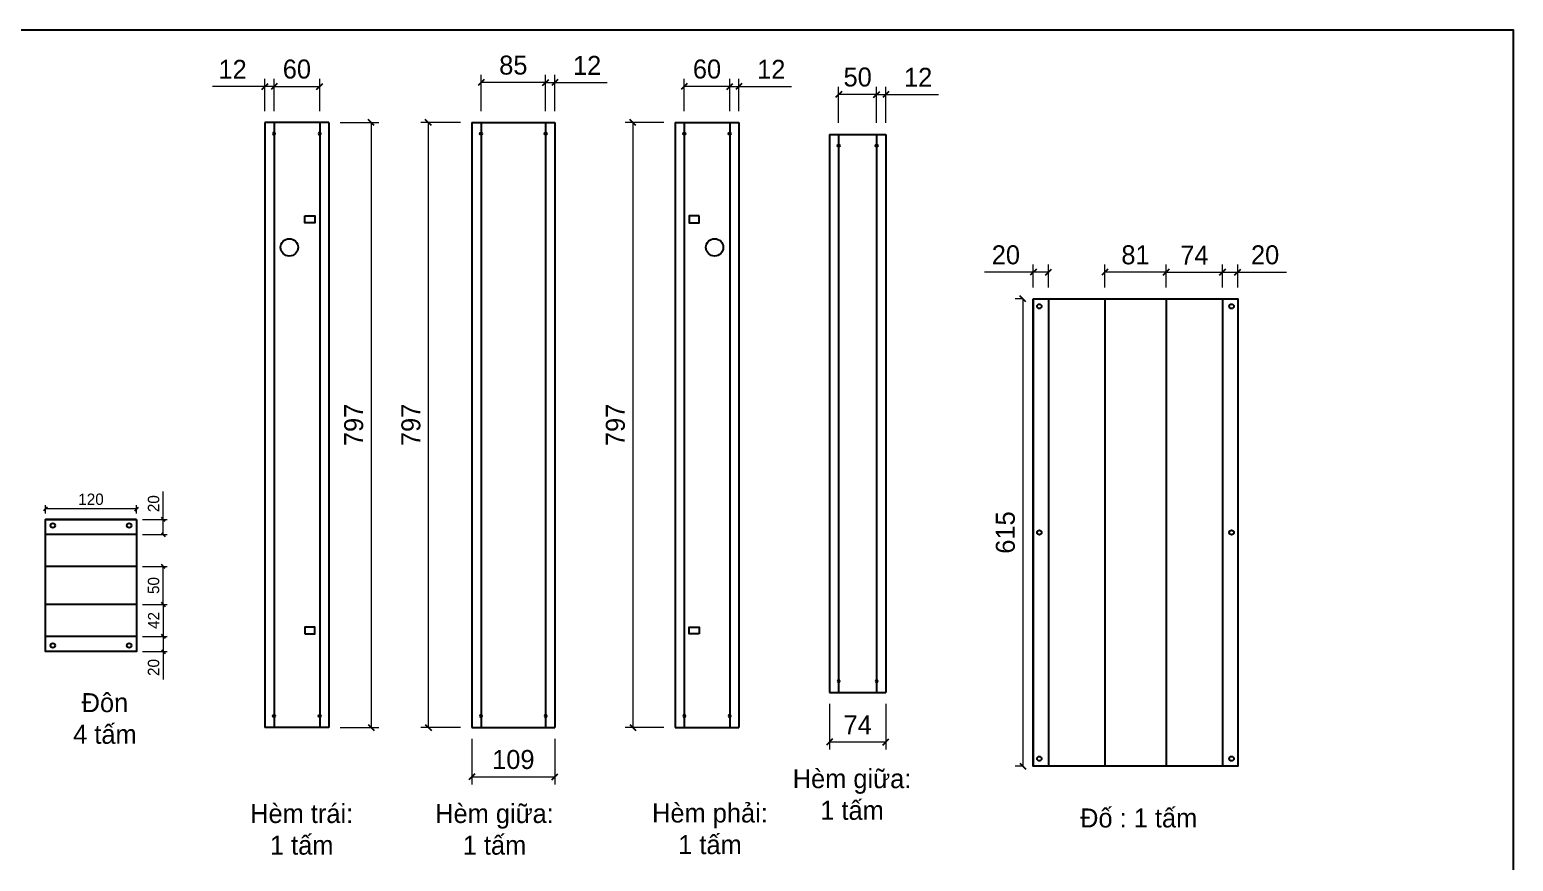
# Model space of a CAD drawing. Header units: millimetres. Extents: x 0 to 4227, y 0 to 2989.
# Drawn here: x 2274 to 4227, y 1893 to 2989 of the extents above; entities that cross this region are included whole.
import ezdxf

# ---------------------------------------------------------------- set-up
doc = ezdxf.new("R2010")
doc.units = ezdxf.units.MM
doc.layers.add('CNC', color=7, linetype='Continuous')
doc.layers.add('DIM', color=253, linetype='Continuous')
doc.styles.add('Arial', font='arial.ttf')
doc.dimstyles.new('Dim-15', dxfattribs={"dimtxt": 15, "dimasz": 5, "dimexe": 5, "dimexo": 8, "dimgap": 5, "dimtad": 1, "dimdec": 0, "dimtxsty": 'Standard', "dimblk": 'OBLIQUE', "dimcen": 10, "dimclrd": 5, "dimclre": 5, "dimclrt": 3, "dimazin": 3, "dimtfac": 1, "dimtdec": 0, "dimtmove": 0, "dimatfit": 3, "dimldrblk": 'OBLIQUE', "dimlwd": 9, "dimlwe": 9})
doc.dimstyles.new('Dim-25', dxfattribs={"dimtxt": 25, "dimasz": 8, "dimexe": 10, "dimexo": 15, "dimgap": 10, "dimtad": 1, "dimdec": 0, "dimtxsty": 'Standard', "dimblk": 'OBLIQUE', "dimcen": 10, "dimclrd": 5, "dimclre": 5, "dimclrt": 3, "dimazin": 3, "dimtfac": 1, "dimtdec": 0, "dimtmove": 0, "dimatfit": 3, "dimldrblk": 'OBLIQUE', "dimlwd": 9, "dimlwe": 9})

# ---------------------------------------------------------------- blocks, each defined once
blk = doc.blocks.new('KHUNG CHUẨN')
at = {"color": 7}
blk.add_lwpolyline([(16919.2, -26555.2), (19889.2, -26555.2), (19889.2, -28655.2), (16919.2, -28655.2)], close=True, dxfattribs=at)
at = {"color": 3, "style": 'Arial'}
for tag, p in [('#01', (17055.6, -28580.1)), ('#02', (17431.4, -28580.1)), ('#03', (18030.6, -28580.1)), ('#08', (18751.7, -28580.1)), ('#10', (19064.8, -28580.1)), ('#11', (19060.3, -28625.7)), ('#12', (19806.5, -28628.9)), ('#04', (17024.8, -28634.6)), ('#05', (17308.5, -28633)), ('#06', (17632.7, -28633.7)), ('#07', (18002, -28634.7)), ('#09', (18753.8, -28632.6))]:
    blk.add_attdef(tag, p, '', height=20, dxfattribs=at)
blk = doc.blocks.new('f3daunguoc')
at = {"layer": 'CNC', "color": 2, "lineweight": -3}
blk.add_circle((0, 0), 1.5, dxfattribs=at)
blk = doc.blocks.new('*D39')
at = {"color": 0, "linetype": 'ByBlock', "lineweight": -2}
for p, q in [((3191.3, 2909.8), (3199.3, 2917.8)), ((3211.3, 2917.8), (3203.3, 2909.8))]:
    blk.add_line(p, q, dxfattribs=at)
at = {"layer": 'Defpoints', "color": 0, "transparency": 16777216}
for p in [(3207.3, 2913.8), (3195.3, 2866.4), (3207.3, 2866.4)]:
    blk.add_point(p, dxfattribs=at)
at = {"layer": 'DIM', "color": 5, "lineweight": 9, "transparency": 16777216}
for p, q in [((3195.3, 2913.8), (3187.3, 2913.8)), ((3195.3, 2881.4), (3195.3, 2923.8)), ((3195.3, 2913.8), (3207.3, 2913.8)), ((3207.3, 2881.4), (3207.3, 2923.8)), ((3207.3, 2913.8), (3276.5, 2913.8))]:
    blk.add_line(p, q, dxfattribs=at)
at = {"layer": 'DIM', "color": 3, "transparency": 16777216, "insert": (3249.9, 2936.3), "char_height": 25, "attachment_point": 5}
blk.add_mtext('12', dxfattribs=at)
blk = doc.blocks.new('_Oblique')
at = {"color": 0, "linetype": 'ByBlock', "lineweight": -2}
blk.add_line((-0.5, -0.5), (0.5, 0.5), dxfattribs=at)
blk = doc.blocks.new('*D40')
at = {"color": 0, "linetype": 'ByBlock', "lineweight": -2}
for p, q in [((3139.3, 2917.8), (3131.3, 2909.8)), ((3191.3, 2909.8), (3199.3, 2917.8))]:
    blk.add_line(p, q, dxfattribs=at)
at = {"layer": 'Defpoints', "color": 0, "transparency": 16777216}
for p in [(3135.3, 2913.8), (3135.3, 2866.4), (3195.3, 2866.4)]:
    blk.add_point(p, dxfattribs=at)
at = {"layer": 'DIM', "color": 5, "lineweight": 9, "transparency": 16777216}
for p, q in [((3135.3, 2881.4), (3135.3, 2923.8)), ((3195.3, 2913.8), (3135.3, 2913.8)), ((3195.3, 2881.4), (3195.3, 2923.8))]:
    blk.add_line(p, q, dxfattribs=at)
at = {"layer": 'DIM', "color": 3, "transparency": 16777216, "insert": (3165.3, 2936.5), "char_height": 25, "attachment_point": 5}
blk.add_mtext('60', dxfattribs=at)
blk = doc.blocks.new('*D41')
at = {"color": 0, "linetype": 'ByBlock', "lineweight": -2}
for p, q in [((2948.9, 2914.9), (2956.9, 2922.9)), ((2968.9, 2922.9), (2960.9, 2914.9))]:
    blk.add_line(p, q, dxfattribs=at)
at = {"layer": 'Defpoints', "color": 0, "transparency": 16777216}
for p in [(2964.9, 2918.9), (2952.9, 2866.4), (2964.9, 2866.4)]:
    blk.add_point(p, dxfattribs=at)
at = {"layer": 'DIM', "color": 5, "lineweight": 9, "transparency": 16777216}
for p, q in [((2952.9, 2918.9), (2944.9, 2918.9)), ((2952.9, 2881.4), (2952.9, 2928.9)), ((2952.9, 2918.9), (2964.9, 2918.9)), ((2964.9, 2881.4), (2964.9, 2928.9)), ((2964.9, 2918.9), (3034.1, 2918.9))]:
    blk.add_line(p, q, dxfattribs=at)
at = {"layer": 'DIM', "color": 3, "transparency": 16777216, "insert": (3007.5, 2941.5), "char_height": 25, "attachment_point": 5}
blk.add_mtext('12', dxfattribs=at)
blk = doc.blocks.new('*D42')
at = {"color": 0, "linetype": 'ByBlock', "lineweight": -2}
for p, q in [((2871.9, 2922.9), (2863.9, 2914.9)), ((2948.9, 2914.9), (2956.9, 2922.9))]:
    blk.add_line(p, q, dxfattribs=at)
at = {"layer": 'Defpoints', "color": 0, "transparency": 16777216}
for p in [(2867.9, 2918.9), (2867.9, 2866.4), (2952.9, 2866.4)]:
    blk.add_point(p, dxfattribs=at)
at = {"layer": 'DIM', "color": 5, "lineweight": 9, "transparency": 16777216}
for p, q in [((2867.9, 2881.4), (2867.9, 2928.9)), ((2952.9, 2918.9), (2867.9, 2918.9)), ((2952.9, 2881.4), (2952.9, 2928.9))]:
    blk.add_line(p, q, dxfattribs=at)
at = {"layer": 'DIM', "color": 3, "transparency": 16777216, "insert": (2910.4, 2941.7), "char_height": 25, "attachment_point": 5}
blk.add_mtext('85', dxfattribs=at)
blk = doc.blocks.new('*D43')
at = {"color": 0, "linetype": 'ByBlock', "lineweight": -2}
for p, q in [((2802.5, 2862.4), (2794.5, 2870.4)), ((2794.5, 2073.8), (2802.5, 2065.8))]:
    blk.add_line(p, q, dxfattribs=at)
at = {"layer": 'Defpoints', "color": 0, "transparency": 16777216}
for p in [(2855.9, 2866.4), (2798.5, 2069.8), (2855.9, 2069.8)]:
    blk.add_point(p, dxfattribs=at)
at = {"layer": 'DIM', "color": 5, "lineweight": 9, "transparency": 16777216}
for p, q in [((2840.9, 2866.4), (2788.5, 2866.4)), ((2798.5, 2866.4), (2798.5, 2069.8)), ((2840.9, 2069.8), (2788.5, 2069.8))]:
    blk.add_line(p, q, dxfattribs=at)
at = {"layer": 'DIM', "color": 3, "transparency": 16777216, "insert": (2775.7, 2468.1), "char_height": 25, "attachment_point": 5, "rotation": 90}
blk.add_mtext('797', dxfattribs=at)
blk = doc.blocks.new('*D44')
at = {"color": 0, "linetype": 'ByBlock', "lineweight": -2}
for p, q in [((3071.6, 2862.4), (3063.6, 2870.4)), ((3063.6, 2073.8), (3071.6, 2065.8))]:
    blk.add_line(p, q, dxfattribs=at)
at = {"layer": 'Defpoints', "color": 0, "transparency": 16777216}
for p in [(3123.3, 2866.4), (3067.6, 2069.8), (3123.3, 2069.8)]:
    blk.add_point(p, dxfattribs=at)
at = {"layer": 'DIM', "color": 5, "lineweight": 9, "transparency": 16777216}
for p, q in [((3108.3, 2866.4), (3057.6, 2866.4)), ((3067.6, 2866.4), (3067.6, 2069.8)), ((3108.3, 2069.8), (3057.6, 2069.8))]:
    blk.add_line(p, q, dxfattribs=at)
at = {"layer": 'DIM', "color": 3, "transparency": 16777216, "insert": (3044.8, 2468.1), "char_height": 25, "attachment_point": 5, "rotation": 90}
blk.add_mtext('797', dxfattribs=at)
blk = doc.blocks.new('*D45')
at = {"color": 0, "linetype": 'ByBlock', "lineweight": -2}
for p, q in [((2859.9, 2008.7), (2851.9, 2000.7)), ((2960.9, 2000.7), (2968.9, 2008.7))]:
    blk.add_line(p, q, dxfattribs=at)
at = {"layer": 'Defpoints', "color": 0, "transparency": 16777216}
for p in [(2855.9, 2069.8), (2964.9, 2069.8), (2964.9, 2004.7)]:
    blk.add_point(p, dxfattribs=at)
at = {"layer": 'DIM', "color": 5, "lineweight": 9, "transparency": 16777216}
for p, q in [((2855.9, 2054.8), (2855.9, 1994.7)), ((2964.9, 2054.8), (2964.9, 1994.7)), ((2855.9, 2004.7), (2964.9, 2004.7))]:
    blk.add_line(p, q, dxfattribs=at)
at = {"layer": 'DIM', "color": 3, "transparency": 16777216, "insert": (2910.4, 2027.4), "char_height": 25, "attachment_point": 5}
blk.add_mtext('109', dxfattribs=at)
blk = doc.blocks.new('*D46')
at = {"color": 0, "linetype": 'ByBlock', "lineweight": -2}
for p, q in [((2579.5, 2909.8), (2587.5, 2917.8)), ((2599.5, 2917.8), (2591.5, 2909.8))]:
    blk.add_line(p, q, dxfattribs=at)
at = {"layer": 'Defpoints', "color": 0, "transparency": 16777216}
for p in [(2583.5, 2913.8), (2583.5, 2866.4), (2595.5, 2866.4)]:
    blk.add_point(p, dxfattribs=at)
at = {"layer": 'DIM', "color": 5, "lineweight": 9, "transparency": 16777216}
for p, q in [((2583.5, 2913.8), (2514.3, 2913.8)), ((2583.5, 2881.4), (2583.5, 2923.8)), ((2595.5, 2913.8), (2583.5, 2913.8)), ((2595.5, 2881.4), (2595.5, 2923.8)), ((2595.5, 2913.8), (2603.5, 2913.8))]:
    blk.add_line(p, q, dxfattribs=at)
at = {"layer": 'DIM', "color": 3, "transparency": 16777216, "insert": (2540.9, 2936.3), "char_height": 25, "attachment_point": 5}
blk.add_mtext('12', dxfattribs=at)
blk = doc.blocks.new('*D47')
at = {"color": 0, "linetype": 'ByBlock', "lineweight": -2}
for p, q in [((2599.5, 2917.8), (2591.5, 2909.8)), ((2651.5, 2909.8), (2659.5, 2917.8))]:
    blk.add_line(p, q, dxfattribs=at)
at = {"layer": 'Defpoints', "color": 0, "transparency": 16777216}
for p in [(2655.5, 2913.8), (2595.5, 2866.4), (2655.5, 2866.4)]:
    blk.add_point(p, dxfattribs=at)
at = {"layer": 'DIM', "color": 5, "lineweight": 9, "transparency": 16777216}
for p, q in [((2595.5, 2881.4), (2595.5, 2923.8)), ((2595.5, 2913.8), (2655.5, 2913.8)), ((2655.5, 2881.4), (2655.5, 2923.8))]:
    blk.add_line(p, q, dxfattribs=at)
at = {"layer": 'DIM', "color": 3, "transparency": 16777216, "insert": (2625.5, 2936.5), "char_height": 25, "attachment_point": 5}
blk.add_mtext('60', dxfattribs=at)
blk = doc.blocks.new('*D48')
at = {"color": 0, "linetype": 'ByBlock', "lineweight": -2}
for p, q in [((2727.2, 2862.4), (2719.2, 2870.4)), ((2719.2, 2073.8), (2727.2, 2065.8))]:
    blk.add_line(p, q, dxfattribs=at)
at = {"layer": 'Defpoints', "color": 0, "transparency": 16777216}
for p in [(2667.5, 2866.4), (2667.5, 2069.8), (2723.2, 2069.8)]:
    blk.add_point(p, dxfattribs=at)
at = {"layer": 'DIM', "color": 5, "lineweight": 9, "transparency": 16777216}
for p, q in [((2682.5, 2866.4), (2733.2, 2866.4)), ((2723.2, 2866.4), (2723.2, 2069.8)), ((2682.5, 2069.8), (2733.2, 2069.8))]:
    blk.add_line(p, q, dxfattribs=at)
at = {"layer": 'DIM', "color": 3, "transparency": 16777216, "insert": (2700.4, 2468.1), "char_height": 25, "attachment_point": 5, "rotation": 90}
blk.add_mtext('797', dxfattribs=at)
blk = doc.blocks.new('*D53')
at = {"color": 0, "linetype": 'ByBlock', "lineweight": -2}
for p, q in [((3384.6, 2899.2), (3392.6, 2907.2)), ((3404.6, 2907.2), (3396.6, 2899.2))]:
    blk.add_line(p, q, dxfattribs=at)
at = {"layer": 'Defpoints', "color": 0, "transparency": 16777216}
for p in [(3400.6, 2903.2), (3388.6, 2850.7), (3400.6, 2850.7)]:
    blk.add_point(p, dxfattribs=at)
at = {"layer": 'DIM', "color": 5, "lineweight": 9, "transparency": 16777216}
for p, q in [((3388.6, 2865.7), (3388.6, 2913.2)), ((3400.6, 2865.7), (3400.6, 2913.2)), ((3388.6, 2903.2), (3380.6, 2903.2)), ((3388.6, 2903.2), (3400.6, 2903.2)), ((3400.6, 2903.2), (3469.8, 2903.2))]:
    blk.add_line(p, q, dxfattribs=at)
at = {"layer": 'DIM', "color": 3, "transparency": 16777216, "insert": (3443.2, 2925.8), "char_height": 25, "attachment_point": 5}
blk.add_mtext('12', dxfattribs=at)
blk = doc.blocks.new('*D54')
at = {"color": 0, "linetype": 'ByBlock', "lineweight": -2}
for p, q in [((3342.6, 2907.2), (3334.6, 2899.2)), ((3384.6, 2899.2), (3392.6, 2907.2))]:
    blk.add_line(p, q, dxfattribs=at)
at = {"layer": 'Defpoints', "color": 0, "transparency": 16777216}
for p in [(3338.6, 2903.2), (3338.6, 2850.7), (3388.6, 2850.7)]:
    blk.add_point(p, dxfattribs=at)
at = {"layer": 'DIM', "color": 5, "lineweight": 9, "transparency": 16777216}
for p, q in [((3338.6, 2865.7), (3338.6, 2913.2)), ((3388.6, 2865.7), (3388.6, 2913.2)), ((3388.6, 2903.2), (3338.6, 2903.2))]:
    blk.add_line(p, q, dxfattribs=at)
at = {"layer": 'DIM', "color": 3, "transparency": 16777216, "insert": (3363.6, 2926), "char_height": 25, "attachment_point": 5}
blk.add_mtext('50', dxfattribs=at)
blk = doc.blocks.new('*D55')
at = {"color": 0, "linetype": 'ByBlock', "lineweight": -2}
for p, q in [((3330.6, 2054.6), (3322.6, 2046.6)), ((3396.6, 2046.6), (3404.6, 2054.6))]:
    blk.add_line(p, q, dxfattribs=at)
at = {"layer": 'Defpoints', "color": 0, "transparency": 16777216}
for p in [(3326.6, 2115.7), (3400.6, 2115.7), (3400.6, 2050.6)]:
    blk.add_point(p, dxfattribs=at)
at = {"layer": 'DIM', "color": 5, "lineweight": 9, "transparency": 16777216}
for p, q in [((3326.6, 2100.7), (3326.6, 2040.6)), ((3400.6, 2100.7), (3400.6, 2040.6)), ((3326.6, 2050.6), (3400.6, 2050.6))]:
    blk.add_line(p, q, dxfattribs=at)
at = {"layer": 'DIM', "color": 3, "transparency": 16777216, "insert": (3363.6, 2073.1), "char_height": 25, "attachment_point": 5}
blk.add_mtext('74', dxfattribs=at)
blk = doc.blocks.new('*D73')
at = {"color": 5, "lineweight": 9, "ltscale": 3, "transparency": 16777216}
for p, q in [((2422.5, 2189.6), (2454.6, 2189.6)), ((2449.6, 2189.6), (2449.6, 2169.6)), ((2422.5, 2169.6), (2454.6, 2169.6)), ((2449.6, 2169.6), (2449.6, 2132.9))]:
    blk.add_line(p, q, dxfattribs=at)
at = {"color": 0, "linetype": 'ByBlock', "lineweight": -2}
for p, q in [((2452.1, 2187.1), (2447.1, 2192.1)), ((2447.1, 2172.1), (2452.1, 2167.1))]:
    blk.add_line(p, q, dxfattribs=at)
at = {"layer": 'Defpoints', "color": 0, "ltscale": 3, "transparency": 16777216}
for p in [(2414.5, 2189.6), (2414.5, 2169.6), (2449.6, 2169.6)]:
    blk.add_point(p, dxfattribs=at)
at = {"color": 3, "ltscale": 3, "transparency": 16777216, "insert": (2436.9, 2148.7), "char_height": 15, "attachment_point": 5, "rotation": 90}
blk.add_mtext('20', dxfattribs=at)
blk = doc.blocks.new('*D74')
at = {"color": 5, "lineweight": 9, "ltscale": 3, "transparency": 16777216}
for p, q in [((2422.5, 2231.6), (2454.6, 2231.6)), ((2449.6, 2231.6), (2449.6, 2189.6)), ((2422.5, 2189.6), (2454.6, 2189.6))]:
    blk.add_line(p, q, dxfattribs=at)
at = {"color": 0, "linetype": 'ByBlock', "lineweight": -2}
for p, q in [((2452.1, 2229.1), (2447.1, 2234.1)), ((2447.1, 2192.1), (2452.1, 2187.1))]:
    blk.add_line(p, q, dxfattribs=at)
at = {"layer": 'Defpoints', "color": 0, "ltscale": 3, "transparency": 16777216}
for p in [(2414.5, 2231.6), (2414.5, 2189.6), (2449.6, 2189.6)]:
    blk.add_point(p, dxfattribs=at)
at = {"color": 3, "ltscale": 3, "transparency": 16777216, "insert": (2437, 2210.6), "char_height": 15, "attachment_point": 5, "rotation": 90}
blk.add_mtext('42', dxfattribs=at)
blk = doc.blocks.new('*D75')
at = {"color": 5, "lineweight": 9, "ltscale": 3, "transparency": 16777216}
for p, q in [((2422.5, 2281.6), (2454.6, 2281.6)), ((2449.6, 2231.6), (2449.6, 2281.6)), ((2422.5, 2231.6), (2454.6, 2231.6))]:
    blk.add_line(p, q, dxfattribs=at)
at = {"color": 0, "linetype": 'ByBlock', "lineweight": -2}
for p, q in [((2452.1, 2279.1), (2447.1, 2284.1)), ((2447.1, 2234.1), (2452.1, 2229.1))]:
    blk.add_line(p, q, dxfattribs=at)
at = {"layer": 'Defpoints', "color": 0, "ltscale": 3, "transparency": 16777216}
for p in [(2414.5, 2281.6), (2449.6, 2281.6), (2414.5, 2231.6)]:
    blk.add_point(p, dxfattribs=at)
at = {"color": 3, "ltscale": 3, "transparency": 16777216, "insert": (2436.9, 2256.6), "char_height": 15, "attachment_point": 5, "rotation": 90}
blk.add_mtext('50', dxfattribs=at)
blk = doc.blocks.new('*D76')
at = {"color": 5, "lineweight": 9, "ltscale": 3, "transparency": 16777216}
for p, q in [((2422.5, 2281.6), (2454.6, 2281.6)), ((2449.6, 2231.6), (2449.6, 2281.6)), ((2422.5, 2231.6), (2454.6, 2231.6))]:
    blk.add_line(p, q, dxfattribs=at)
at = {"color": 0, "linetype": 'ByBlock', "lineweight": -2}
for p, q in [((2452.1, 2279.1), (2447.1, 2284.1)), ((2447.1, 2234.1), (2452.1, 2229.1))]:
    blk.add_line(p, q, dxfattribs=at)
at = {"layer": 'Defpoints', "color": 0, "ltscale": 3, "transparency": 16777216}
for p in [(2414.5, 2281.6), (2449.6, 2281.6), (2414.5, 2231.6)]:
    blk.add_point(p, dxfattribs=at)
at = {"color": 3, "ltscale": 3, "transparency": 16777216, "insert": (2436.9, 2256.6), "char_height": 15, "attachment_point": 5, "rotation": 90}
blk.add_mtext('50', dxfattribs=at)
blk = doc.blocks.new('*D77')
at = {"color": 5, "lineweight": 9, "ltscale": 3, "transparency": 16777216}
for p, q in [((2449.6, 2343.6), (2449.6, 2380.3)), ((2422.5, 2343.6), (2454.6, 2343.6)), ((2449.6, 2323.6), (2449.6, 2343.6)), ((2422.5, 2323.6), (2454.6, 2323.6))]:
    blk.add_line(p, q, dxfattribs=at)
at = {"color": 0, "linetype": 'ByBlock', "lineweight": -2}
for p, q in [((2452.1, 2341.1), (2447.1, 2346.1)), ((2447.1, 2326.1), (2452.1, 2321.1))]:
    blk.add_line(p, q, dxfattribs=at)
at = {"layer": 'Defpoints', "color": 0, "ltscale": 3, "transparency": 16777216}
for p in [(2414.5, 2343.6), (2449.6, 2343.6), (2414.5, 2323.6)]:
    blk.add_point(p, dxfattribs=at)
at = {"color": 3, "ltscale": 3, "transparency": 16777216, "insert": (2436.9, 2364.4), "char_height": 15, "attachment_point": 5, "rotation": 90}
blk.add_mtext('20', dxfattribs=at)
blk = doc.blocks.new('*D78')
at = {"color": 0, "linetype": 'ByBlock', "lineweight": -2}
for p, q in [((2297, 2360), (2292, 2355)), ((2412, 2355), (2417, 2360))]:
    blk.add_line(p, q, dxfattribs=at)
at = {"color": 5, "lineweight": 9, "ltscale": 3, "transparency": 16777216}
for p, q in [((2294.5, 2351.6), (2294.5, 2362.5)), ((2414.5, 2357.5), (2294.5, 2357.5)), ((2414.5, 2351.6), (2414.5, 2362.5))]:
    blk.add_line(p, q, dxfattribs=at)
at = {"layer": 'Defpoints', "color": 0, "ltscale": 3, "transparency": 16777216}
for p in [(2294.5, 2357.5), (2294.5, 2343.6), (2414.5, 2343.6)]:
    blk.add_point(p, dxfattribs=at)
at = {"color": 3, "ltscale": 3, "transparency": 16777216, "insert": (2354.5, 2370.1), "char_height": 15, "attachment_point": 5}
blk.add_mtext('120', dxfattribs=at)
blk = doc.blocks.new('*D80')
at = {"color": 5, "lineweight": 9, "ltscale": 3, "transparency": 16777216}
for p, q in [((3843.8, 2649), (3843.8, 2679.1)), ((3863.8, 2649), (3863.8, 2679.1)), ((3843.8, 2669.1), (3863.8, 2669.1)), ((3863.8, 2669.1), (3927.9, 2669.1))]:
    blk.add_line(p, q, dxfattribs=at)
at = {"color": 0, "linetype": 'ByBlock', "lineweight": -2}
for p, q in [((3847.8, 2673.1), (3839.8, 2665.1)), ((3859.8, 2665.1), (3867.8, 2673.1))]:
    blk.add_line(p, q, dxfattribs=at)
at = {"layer": 'Defpoints', "color": 0, "ltscale": 3, "transparency": 16777216}
for p in [(3863.8, 2669.1), (3843.8, 2634), (3863.8, 2634)]:
    blk.add_point(p, dxfattribs=at)
at = {"color": 3, "ltscale": 3, "transparency": 16777216, "insert": (3899.9, 2691.9), "char_height": 25, "attachment_point": 5}
blk.add_mtext('20', dxfattribs=at)
blk = doc.blocks.new('*D81')
at = {"color": 5, "lineweight": 9, "ltscale": 3, "transparency": 16777216}
for p, q in [((3769.8, 2649), (3769.8, 2679.1)), ((3843.8, 2649), (3843.8, 2679.1)), ((3769.8, 2669.1), (3843.8, 2669.1))]:
    blk.add_line(p, q, dxfattribs=at)
at = {"color": 0, "linetype": 'ByBlock', "lineweight": -2}
for p, q in [((3773.8, 2673.1), (3765.8, 2665.1)), ((3839.8, 2665.1), (3847.8, 2673.1))]:
    blk.add_line(p, q, dxfattribs=at)
at = {"layer": 'Defpoints', "color": 0, "ltscale": 3, "transparency": 16777216}
for p in [(3843.8, 2669.1), (3769.8, 2634), (3843.8, 2634)]:
    blk.add_point(p, dxfattribs=at)
at = {"color": 3, "ltscale": 3, "transparency": 16777216, "insert": (3806.8, 2691.6), "char_height": 25, "attachment_point": 5}
blk.add_mtext('74', dxfattribs=at)
blk = doc.blocks.new('*D82')
at = {"color": 5, "lineweight": 9, "ltscale": 3, "transparency": 16777216}
for p, q in [((3688.8, 2649), (3688.8, 2679.1)), ((3769.8, 2649), (3769.8, 2679.1)), ((3769.8, 2669.1), (3688.8, 2669.1))]:
    blk.add_line(p, q, dxfattribs=at)
at = {"color": 0, "linetype": 'ByBlock', "lineweight": -2}
for p, q in [((3692.8, 2673.1), (3684.8, 2665.1)), ((3765.8, 2665.1), (3773.8, 2673.1))]:
    blk.add_line(p, q, dxfattribs=at)
at = {"layer": 'Defpoints', "color": 0, "ltscale": 3, "transparency": 16777216}
for p in [(3688.8, 2669.1), (3688.8, 2634), (3769.8, 2634)]:
    blk.add_point(p, dxfattribs=at)
at = {"color": 3, "ltscale": 3, "transparency": 16777216, "insert": (3729.3, 2691.9), "char_height": 25, "attachment_point": 5}
blk.add_mtext('81', dxfattribs=at)
blk = doc.blocks.new('*D83')
at = {"color": 5, "lineweight": 9, "ltscale": 3, "transparency": 16777216}
for p, q in [((3688.8, 2649), (3688.8, 2679.1)), ((3769.8, 2649), (3769.8, 2679.1)), ((3769.8, 2669.1), (3688.8, 2669.1))]:
    blk.add_line(p, q, dxfattribs=at)
at = {"color": 0, "linetype": 'ByBlock', "lineweight": -2}
for p, q in [((3692.8, 2673.1), (3684.8, 2665.1)), ((3765.8, 2665.1), (3773.8, 2673.1))]:
    blk.add_line(p, q, dxfattribs=at)
at = {"layer": 'Defpoints', "color": 0, "ltscale": 3, "transparency": 16777216}
for p in [(3688.8, 2669.1), (3688.8, 2634), (3769.8, 2634)]:
    blk.add_point(p, dxfattribs=at)
at = {"color": 3, "ltscale": 3, "transparency": 16777216, "insert": (3729.3, 2691.9), "char_height": 25, "attachment_point": 5}
blk.add_mtext('81', dxfattribs=at)
blk = doc.blocks.new('*D84')
at = {"color": 5, "lineweight": 9, "ltscale": 3, "transparency": 16777216}
for p, q in [((3594.8, 2649), (3594.8, 2679.1)), ((3614.8, 2649), (3614.8, 2679.1)), ((3594.8, 2669.1), (3530.6, 2669.1)), ((3614.8, 2669.1), (3594.8, 2669.1))]:
    blk.add_line(p, q, dxfattribs=at)
at = {"color": 0, "linetype": 'ByBlock', "lineweight": -2}
for p, q in [((3598.8, 2673.1), (3590.8, 2665.1)), ((3610.8, 2665.1), (3618.8, 2673.1))]:
    blk.add_line(p, q, dxfattribs=at)
at = {"layer": 'Defpoints', "color": 0, "ltscale": 3, "transparency": 16777216}
for p in [(3594.8, 2669.1), (3594.8, 2634), (3614.8, 2634)]:
    blk.add_point(p, dxfattribs=at)
at = {"color": 3, "ltscale": 3, "transparency": 16777216, "insert": (3558.7, 2691.9), "char_height": 25, "attachment_point": 5}
blk.add_mtext('20', dxfattribs=at)
blk = doc.blocks.new('*D85')
at = {"color": 0, "linetype": 'ByBlock', "lineweight": -2}
for p, q in [((3584.9, 2630), (3576.9, 2638)), ((3576.9, 2022.9), (3584.9, 2014.9))]:
    blk.add_line(p, q, dxfattribs=at)
at = {"color": 5, "lineweight": 9, "ltscale": 3, "transparency": 16777216}
for p, q in [((3579.8, 2634), (3570.9, 2634)), ((3580.9, 2634), (3580.9, 2018.9)), ((3579.8, 2018.9), (3570.9, 2018.9))]:
    blk.add_line(p, q, dxfattribs=at)
at = {"layer": 'Defpoints', "color": 0, "ltscale": 3, "transparency": 16777216}
for p in [(3594.8, 2634), (3580.9, 2018.9), (3594.8, 2018.9)]:
    blk.add_point(p, dxfattribs=at)
at = {"color": 3, "ltscale": 3, "transparency": 16777216, "insert": (3558.1, 2326.4), "char_height": 25, "attachment_point": 5, "rotation": 90}
blk.add_mtext('615', dxfattribs=at)

msp = doc.modelspace()

# ---------------------------------------------------------------- linework, layer by layer
at = {"color": 7}
for p, q in [((2583.5, 2866.4), (2583.5, 2069.8)), ((2667.5, 2866.4), (2583.5, 2866.4)), ((2595.5, 2866.4), (2595.5, 2069.8)), ((2655.5, 2866.4), (2655.5, 2069.8)), ((2667.5, 2866.4), (2667.5, 2069.8)), ((2855.9, 2866.4), (2855.9, 2069.8)), ((2855.9, 2866.4), (2964.9, 2866.4)), ((2867.9, 2866.4), (2867.9, 2069.8)), ((2952.9, 2866.4), (2952.9, 2069.8)), ((2964.9, 2866.4), (2964.9, 2069.8)), ((3123.3, 2866.4), (3123.3, 2069.8)), ((3123.3, 2866.4), (3207.3, 2866.4)), ((3135.3, 2866.4), (3135.3, 2069.8)), ((3195.3, 2866.4), (3195.3, 2069.8)), ((3207.3, 2866.4), (3207.3, 2069.8)), ((3326.6, 2850.7), (3326.6, 2115.7)), ((3326.6, 2850.7), (3400.6, 2850.7)), ((3338.6, 2850.7), (3338.6, 2115.7)), ((3388.6, 2850.7), (3388.6, 2115.7)), ((3400.6, 2850.7), (3400.6, 2115.7))]:
    msp.add_line(p, q, dxfattribs=at)
at = {"color": 2}
for p, q in [((3326.6, 2850.7), (3400.6, 2850.7)), ((3326.6, 2115.7), (3400.6, 2115.7)), ((2667.5, 2069.8), (2583.5, 2069.8)), ((2855.9, 2069.8), (2964.9, 2069.8)), ((3123.3, 2069.8), (3207.3, 2069.8))]:
    msp.add_line(p, q, dxfattribs=at)
at = {"ltscale": 3}
for p, q in [((3594.8, 2634), (3594.8, 2018.9)), ((3614.8, 2634), (3614.8, 2018.9)), ((3614.8, 2634), (3614.8, 2018.9)), ((3688.8, 2634), (3688.8, 2018.9)), ((3769.8, 2634), (3769.8, 2018.9)), ((3843.8, 2634), (3843.8, 2018.9)), ((3843.8, 2634), (3843.8, 2018.9)), ((3863.8, 2634), (3863.8, 2018.9)), ((2414.5, 2343.6), (2294.5, 2343.6)), ((2414.5, 2323.6), (2294.5, 2323.6)), ((2414.5, 2323.6), (2294.5, 2323.6)), ((2414.5, 2281.6), (2294.5, 2281.6)), ((2414.5, 2231.6), (2294.5, 2231.6)), ((2414.5, 2189.6), (2294.5, 2189.6)), ((2414.5, 2189.6), (2294.5, 2189.6)), ((2414.5, 2169.6), (2294.5, 2169.6))]:
    msp.add_line(p, q, dxfattribs=at)
at = {"color": 2}
for points in [[(2636, 2743.2), (2649, 2743.2), (2649, 2734.2), (2636, 2734.2)], [(3154.8, 2743.2), (3141.8, 2743.2), (3141.8, 2734.2), (3154.8, 2734.2)], [(2636, 2193), (2649, 2193), (2649, 2202), (2636, 2202)], [(3154.8, 2193), (3141.8, 2193), (3141.8, 2202), (3154.8, 2202)]]:
    msp.add_lwpolyline(points, close=True, dxfattribs=at)
at = {"ltscale": 3}
for points in [[(3594.8, 2634), (3863.8, 2634), (3863.8, 2018.9), (3594.8, 2018.9)], [(2414.5, 2343.6), (2414.5, 2169.6), (2294.5, 2169.6), (2294.5, 2343.6)]]:
    msp.add_lwpolyline(points, close=True, dxfattribs=at)
at = {"color": 2}
for centre in [(2615.5, 2701.8), (3175.3, 2701.8)]:
    msp.add_circle(centre, 11.5, dxfattribs=at)
at = {"color": 2, "ltscale": 3}
for centre in [(3602.8, 2624.3), (3855.8, 2624.3), (2304.2, 2335.6), (2404.7, 2335.6), (3602.8, 2326.4), (3855.8, 2326.4), (2304.2, 2177.6), (2404.7, 2177.6), (3602.8, 2028.6), (3855.8, 2028.6)]:
    msp.add_circle(centre, 3, dxfattribs=at)

# ---------------------------------------------------------------- block references
at = {"color": 3, "xscale": 1.42310519998864, "yscale": 1.42310519998864, "zscale": 1.42310519998864}
msp.add_blockref('KHUNG CHUẨN', (-24077.9, 40779.3), dxfattribs=at)
at = {"lineweight": -3, "xscale": -1, "rotation": 180}
for p in [(2595.5, 2851.4), (2655.5, 2851.4)]:
    msp.add_blockref('f3daunguoc', p, dxfattribs=at)
at = {"lineweight": -3, "rotation": 180}
for p in [(2867.9, 2851.4), (2952.9, 2851.4), (3135.3, 2851.4), (3195.3, 2851.4), (3338.6, 2835.7), (3388.6, 2835.7)]:
    msp.add_blockref('f3daunguoc', p, dxfattribs=at)
at = {"lineweight": -3, "xscale": -1}
for p in [(3338.6, 2130.7), (3388.6, 2130.7), (2867.9, 2084.8), (2952.9, 2084.8), (3135.3, 2084.8), (3195.3, 2084.8)]:
    msp.add_blockref('f3daunguoc', p, dxfattribs=at)
at = {"lineweight": -3}
for p in [(2595.5, 2084.8), (2655.5, 2084.8)]:
    msp.add_blockref('f3daunguoc', p, dxfattribs=at)

# ---------------------------------------------------------------- texts
at = {"color": 2, "char_height": 25, "attachment_point": 5}
for s, insert, width in [('Đôn\\P4 tấm', (2372.8, 2081.4), 512), ('Hèm giữa: \\P1 tấm', (3356.2, 1981.3), 785), ('Hèm trái: \\P1 tấm', (2631.8, 1935.4), 785), ('Hèm giữa: \\P1 tấm', (2885.6, 1935.4), 785), ('Hèm phải: \\P1 tấm', (3169.2, 1936.1), 785), ('Đố : 1 tấm', (3733.5, 1950.4), 518)]:
    msp.add_mtext(s, dxfattribs=dict(at, insert=insert, width=width))

# ---------------------------------------------------------------- dimensions: what is measured, and where the dimension line sits
at = {"ltscale": 3}
for base, p1, p2, dimstyle, picture, middle in [((3594.8, 2669.1), (3614.8, 2634), (3594.8, 2634), 'Dim-25', '*D84', (3558.7, 2691.9)), ((3688.8, 2669.1), (3614.8, 2634), (3688.8, 2634), 'Dim-25', '*D83', (3651.8, 2691.6)), ((3688.8, 2669.1), (3769.8, 2634), (3688.8, 2634), 'Dim-25', '*D82', (3729.3, 2691.9)), ((3843.8, 2669.1), (3769.8, 2634), (3843.8, 2634), 'Dim-25', '*D81', (3806.8, 2691.6)), ((3863.8, 2669.1), (3843.8, 2634), (3863.8, 2634), 'Dim-25', '*D80', (3899.9, 2691.9)), ((2294.5, 2357.5), (2414.5, 2343.6), (2294.5, 2343.6), 'Dim-15', '*D78', (2354.5, 2370.1))]:
    dim = msp.add_linear_dim(base=base, p1=p1, p2=p2, dimstyle=dimstyle, dxfattribs=at)
    dim.commit()
    dim.dimension.update_dxf_attribs({"geometry": picture, "text_midpoint": middle})
for base, p1, p2, angle, dimstyle, picture, middle in [((3580.9, 2018.9), (3594.8, 2634), (3594.8, 2018.9), 90, 'Dim-25', '*D85', (3558.1, 2326.4)), ((2449.6, 2343.6), (2414.5, 2323.6), (2414.5, 2343.6), 270, 'Dim-15', '*D77', (2436.9, 2364.4)), ((2449.6, 2281.6), (2414.5, 2323.6), (2414.5, 2281.6), 270, 'Dim-15', '*D76', (2437, 2302.6)), ((2449.6, 2281.6), (2414.5, 2231.6), (2414.5, 2281.6), 270, 'Dim-15', '*D75', (2436.9, 2256.6)), ((2449.6, 2189.6), (2414.5, 2231.6), (2414.5, 2189.6), 270, 'Dim-15', '*D74', (2437, 2210.6)), ((2449.6, 2169.6), (2414.5, 2189.6), (2414.5, 2169.6), 270, 'Dim-15', '*D73', (2436.9, 2148.7))]:
    dim = msp.add_linear_dim(base=base, p1=p1, p2=p2, angle=angle, dimstyle=dimstyle, dxfattribs=at)
    dim.commit()
    dim.dimension.update_dxf_attribs({"geometry": picture, "text_midpoint": middle})
at = {"layer": 'DIM', "color": 2}
for base, p1, p2, angle, picture, middle in [((2583.5, 2913.8), (2595.5, 2866.4), (2583.5, 2866.4), 180, '*D46', (2540.9, 2936.3)), ((2655.5, 2913.8), (2595.5, 2866.4), (2655.5, 2866.4), 180, '*D47', (2625.5, 2936.5)), ((2723.2, 2069.8), (2667.5, 2866.4), (2667.5, 2069.8), 90, '*D48', (2700.4, 2468.1)), ((2798.5, 2069.8), (2855.9, 2866.4), (2855.9, 2069.8), 90, '*D43', (2775.7, 2468.1)), ((3067.6, 2069.8), (3123.3, 2866.4), (3123.3, 2069.8), 90, '*D44', (3044.8, 2468.1))]:
    dim = msp.add_linear_dim(base=base, p1=p1, p2=p2, angle=angle, dimstyle='Dim-25', dxfattribs=at)
    dim.commit()
    dim.dimension.update_dxf_attribs({"geometry": picture, "text_midpoint": middle})
for base, p1, p2, picture, middle in [((2867.9, 2918.9), (2952.9, 2866.4), (2867.9, 2866.4), '*D42', (2910.4, 2941.7)), ((2964.9, 2918.9), (2952.9, 2866.4), (2964.9, 2866.4), '*D41', (3007.5, 2941.5)), ((3135.3, 2913.8), (3195.3, 2866.4), (3135.3, 2866.4), '*D40', (3165.3, 2936.5)), ((3207.3, 2913.8), (3195.3, 2866.4), (3207.3, 2866.4), '*D39', (3249.9, 2936.3)), ((3400.6, 2903.2), (3388.6, 2850.7), (3400.6, 2850.7), '*D53', (3443.2, 2925.8)), ((3400.6, 2050.6), (3326.6, 2115.7), (3400.6, 2115.7), '*D55', (3363.6, 2073.1)), ((2964.9, 2004.7), (2855.9, 2069.8), (2964.9, 2069.8), '*D45', (2910.4, 2027.4))]:
    dim = msp.add_linear_dim(base=base, p1=p1, p2=p2, dimstyle='Dim-25', dxfattribs=at)
    dim.commit()
    dim.dimension.update_dxf_attribs({"geometry": picture, "text_midpoint": middle})
dim = msp.add_linear_dim(base=(3338.6, 2903.2), p1=(3388.6, 2850.7), p2=(3338.6, 2850.7), dimstyle='Dim-25', dxfattribs=at)
dim.commit()
dim.dimension.update_dxf_attribs({"geometry": '*D54', "text_midpoint": (3363.6, 2903.2), "dimtype": 160})

doc.saveas('drawing.dxf')
